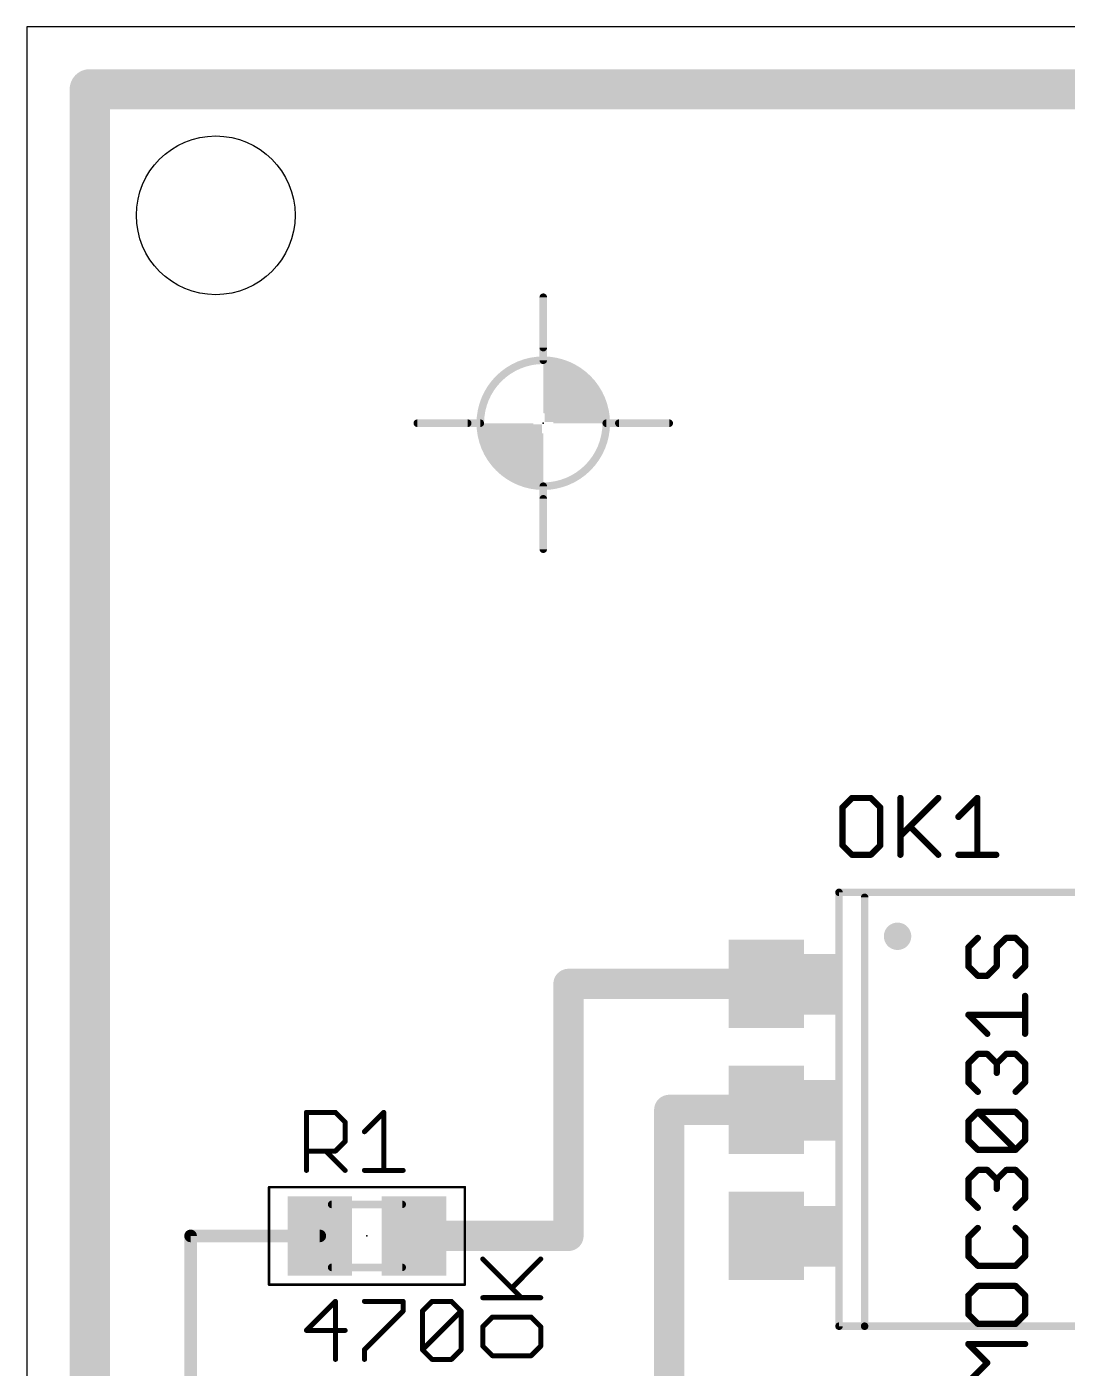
# Model space of a CAD drawing. Extents: x 2.5 to 78.6, y 0 to 52.1.
# Drawn here: x 2.54 to 23.52, y 25.02 to 52.06 of the extents above; entities that cross this region are included whole.
import ezdxf

# ---------------------------------------------------------------- set-up
doc = ezdxf.new("R2010")
doc.units = 0
for name, color, linetype in [('1', 22, 'CONTINUOUS'), ('16', 175, 'CONTINUOUS'), ('20', 7, 'CONTINUOUS'), ('21', 253, 'CONTINUOUS'), ('23', 7, 'CONTINUOUS'), ('25', 253, 'CONTINUOUS'), ('27', 253, 'CONTINUOUS'), ('39', 22, 'CONTINUOUS'), ('49', 253, 'CONTINUOUS'), ('51', 253, 'CONTINUOUS')]:
    doc.layers.add(name, color=color, linetype=linetype)

# ---------------------------------------------------------------- blocks, each defined once
blk = doc.blocks.new('RECT')
blk.add_solid([(-0.5, -0.5), (0.5, -0.5), (-0.5, 0.5), (0.5, 0.5)])

msp = doc.modelspace()

# ---------------------------------------------------------------- linework, layer by layer
at = {"layer": '1'}
for points, const_width in [([(3.81, 50.8), (3.81, 1.27)], 0.8128), ([(76.2, 50.8), (3.81, 50.8)], 0.8128), ([(12.954, 46.609), (12.954, 45.593)], 0.1524), ([(10.414, 44.069), (11.43, 44.069)], 0.1524), ([(15.494, 44.069), (14.478, 44.069)], 0.1524), ([(12.954, 41.529), (12.954, 42.545)], 0.1524), ([(13.462, 27.686), (13.462, 32.766)], 0.6096), ([(13.462, 32.766), (17.453, 32.766)], 0.6096), ([(17.453, 30.226), (15.494, 30.226)], 0.6096), ([(15.494, 30.226), (15.494, 22.528)], 0.6096), ([(10.348, 27.686), (13.462, 27.686)], 0.6096), ([(5.842, 8.255), (5.842, 27.686)], 0.254), ([(5.842, 27.686), (8.448, 27.686)], 0.254)]:
    msp.add_lwpolyline(points, dxfattribs=dict(at, const_width=const_width))
for points, const_width in [([(4.0132, 50.8, 1), (3.6068, 50.8)], 0.4064), ([(3.81, 51.0032, 1), (3.81, 50.5968)], 0.4064), ([(12.9921, 46.609, 1), (12.9159, 46.609)], 0.0762), ([(12.9159, 45.593, 1), (12.9921, 45.593)], 0.0762), ([(12.954, 42.799, 1), (12.954, 45.339, 1), (12.954, 42.799)], 0.1524), ([(13.5382, 44.0944, 0.4142), (12.9794, 44.6532)], 1.1176), ([(12.3698, 44.0436, 0.4142), (12.9286, 43.4848)], 1.1176), ([(10.414, 44.1071, 1), (10.414, 44.0309)], 0.0762), ([(11.43, 44.0309, 1), (11.43, 44.1071)], 0.0762), ([(14.478, 44.1071, 1), (14.478, 44.0309)], 0.0762), ([(15.494, 44.0309, 1), (15.494, 44.1071)], 0.0762), ([(12.9921, 42.545, 1), (12.9159, 42.545)], 0.0762), ([(12.9159, 41.529, 1), (12.9921, 41.529)], 0.0762), ([(13.6144, 32.766, 1), (13.3096, 32.766)], 0.3048), ([(13.462, 32.9184, 1), (13.462, 32.6136)], 0.3048), ([(17.453, 32.6136, 1), (17.453, 32.9184)], 0.3048), ([(15.494, 30.3784, 1), (15.494, 30.0736)], 0.3048), ([(15.6464, 30.226, 1), (15.3416, 30.226)], 0.3048), ([(17.453, 30.0736, 1), (17.453, 30.3784)], 0.3048), ([(10.348, 27.8384, 1), (10.348, 27.5336)], 0.3048), ([(13.462, 27.5336, 1), (13.462, 27.8384)], 0.3048), ([(5.9055, 27.686, 1), (5.7785, 27.686)], 0.127), ([(5.842, 27.7495, 1), (5.842, 27.6225)], 0.127), ([(8.448, 27.6225, 1), (8.448, 27.7495)], 0.127), ([(13.3096, 27.686, 1), (13.6144, 27.686)], 0.3048)]:
    msp.add_lwpolyline(points, format="xyb", dxfattribs=dict(at, const_width=const_width))
at = {"layer": '16', "const_width": 0.1524}
for points in [[(12.954, 46.609), (12.954, 45.593)], [(10.414, 44.069), (11.43, 44.069)], [(15.494, 44.069), (14.478, 44.069)], [(12.954, 41.529), (12.954, 42.545)]]:
    msp.add_lwpolyline(points, dxfattribs=at)
at = {"layer": '16'}
for points, const_width in [([(12.9921, 46.609, 1), (12.9159, 46.609)], 0.0762), ([(12.9159, 45.593, 1), (12.9921, 45.593)], 0.0762), ([(12.954, 42.799, 1), (12.954, 45.339, 1), (12.954, 42.799)], 0.1524), ([(13.5382, 44.0944, 0.4142), (12.9794, 44.6532)], 1.1176), ([(12.3698, 44.0436, 0.4142), (12.9286, 43.4848)], 1.1176), ([(10.414, 44.1071, 1), (10.414, 44.0309)], 0.0762), ([(11.43, 44.0309, 1), (11.43, 44.1071)], 0.0762), ([(14.478, 44.1071, 1), (14.478, 44.0309)], 0.0762), ([(15.494, 44.0309, 1), (15.494, 44.1071)], 0.0762), ([(12.9921, 42.545, 1), (12.9159, 42.545)], 0.0762), ([(12.9159, 41.529, 1), (12.9921, 41.529)], 0.0762)]:
    msp.add_lwpolyline(points, format="xyb", dxfattribs=dict(at, const_width=const_width))
at = {"layer": '20'}
for p, q in [((77.14, 52.06), (2.54, 52.06)), ((2.54, 52.06), (2.54, 0))]:
    msp.add_line(p, q, dxfattribs=at)
msp.add_circle((6.35, 48.26), 1.6, dxfattribs=at)
at = {"layer": '21', "const_width": 0.1524}
for points in [[(18.918, 25.866), (18.918, 34.611)], [(18.918, 34.611), (25.278, 34.611)], [(19.434, 25.866), (19.434, 34.511)], [(19.434, 25.866), (18.918, 25.866)], [(25.278, 25.866), (19.434, 25.866)]]:
    msp.add_lwpolyline(points, dxfattribs=at)
at = {"layer": '21'}
for points, const_width in [([(18.9561, 34.611, 1), (18.8799, 34.611)], 0.0762), ([(18.918, 34.6491, 1), (18.918, 34.5729)], 0.0762), ([(19.4721, 34.511, 1), (19.3959, 34.511)], 0.0762), ([(20.098, 33.5879, 1), (20.098, 33.864, 1), (20.098, 33.5879)], 0.2761), ([(18.918, 25.9041, 1), (18.918, 25.8279)], 0.0762), ([(18.8799, 25.866, 1), (18.9561, 25.866)], 0.0762), ([(19.434, 25.9041, 1), (19.434, 25.8279)], 0.0762), ([(19.3959, 25.866, 1), (19.4721, 25.866)], 0.0762), ([(19.434, 25.8279, 1), (19.434, 25.9041)], 0.0762)]:
    msp.add_lwpolyline(points, format="xyb", dxfattribs=dict(at, const_width=const_width))
at = {"layer": '23'}
for p in [(12.954, 44.069), (22.098, 30.226), (9.398, 27.686)]:
    msp.add_point(p, dxfattribs=at)
at = {"layer": '25'}
for points, const_width in [([(19.1772, 36.5135), (18.9865, 36.3228)], 0.127), ([(19.5585, 36.5135), (19.1772, 36.5135)], 0.127), ([(19.7492, 36.3228), (19.5585, 36.5135)], 0.127), ([(20.1559, 36.5135), (20.1559, 35.3695)], 0.127), ([(20.1559, 35.7508), (20.9185, 36.5135)], 0.127), ([(21.3253, 36.1322), (21.7066, 36.5135)], 0.127), ([(21.7066, 36.5135), (21.7066, 35.3695)], 0.127), ([(18.9865, 36.3228), (18.9865, 35.5602)], 0.127), ([(19.7492, 35.5602), (19.7492, 36.3228)], 0.127), ([(20.3466, 35.9415), (20.9185, 35.3695)], 0.127), ([(18.9865, 35.5602), (19.1772, 35.3695)], 0.127), ([(19.1772, 35.3695), (19.5585, 35.3695)], 0.127), ([(19.5585, 35.3695), (19.7492, 35.5602)], 0.127), ([(21.3253, 35.3695), (22.0879, 35.3695)], 0.127), ([(8.1788, 29.0068), (8.1788, 30.1762)], 0.1016), ([(8.1788, 30.1762), (8.7635, 30.1762)], 0.1016), ([(8.7635, 30.1762), (8.9584, 29.9813)], 0.1016), ([(8.9584, 29.9813), (8.9584, 29.5915)], 0.1016), ([(9.3482, 29.7864), (9.738, 30.1762)], 0.1016), ([(9.738, 30.1762), (9.738, 29.0068)], 0.1016), ([(8.9584, 29.5915), (8.7635, 29.3966)], 0.1016), ([(8.7635, 29.3966), (8.1788, 29.3966)], 0.1016), ([(8.5686, 29.3966), (8.9584, 29.0068)], 0.1016), ([(9.3482, 29.0068), (10.1278, 29.0068)], 0.1016), ([(12.5134, 26.4404), (11.7338, 27.22)], 0.1016), ([(12.3185, 26.6353), (12.9032, 27.22)], 0.1016), ([(11.7338, 26.4404), (12.9032, 26.4404)], 0.1016), ([(11.9287, 26.0506), (11.7338, 25.8557)], 0.1016), ([(12.7083, 26.0506), (11.9287, 26.0506)], 0.1016), ([(12.9032, 25.8557), (12.7083, 26.0506)], 0.1016), ([(11.7338, 25.8557), (11.7338, 25.4659)], 0.1016), ([(12.9032, 25.4659), (12.9032, 25.8557)], 0.1016), ([(11.7338, 25.4659), (11.9287, 25.271)], 0.1016), ([(12.7083, 25.271), (12.9032, 25.4659)], 0.1016), ([(11.9287, 25.271), (12.7083, 25.271)], 0.1016)]:
    msp.add_lwpolyline(points, dxfattribs=dict(at, const_width=const_width))
for points, const_width in [([(19.1772, 36.5452, 1), (19.1772, 36.4817)], 0.0635), ([(19.1996, 36.491, 1), (19.1547, 36.5359)], 0.0635), ([(19.5809, 36.5359, 1), (19.536, 36.491)], 0.0635), ([(19.5585, 36.4817, 1), (19.5585, 36.5452)], 0.0635), ([(20.1876, 36.5135, 1), (20.1241, 36.5135)], 0.0635), ([(20.941, 36.491, 1), (20.8961, 36.5359)], 0.0635), ([(21.7384, 36.5135, 1), (21.6749, 36.5135)], 0.0635), ([(21.7291, 36.491, 1), (21.6842, 36.5359)], 0.0635), ([(19.0182, 36.3228, 1), (18.9548, 36.3228)], 0.0635), ([(18.964, 36.3453, 1), (19.009, 36.3004)], 0.0635), ([(19.7809, 36.3228, 1), (19.7174, 36.3228)], 0.0635), ([(19.7267, 36.3004, 1), (19.7716, 36.3453)], 0.0635), ([(20.369, 35.9639, 1), (20.3241, 35.919)], 0.0635), ([(21.3028, 36.1546, 1), (21.3477, 36.1097)], 0.0635), ([(20.1334, 35.7733, 1), (20.1783, 35.7284)], 0.0635), ([(19.009, 35.5826, 1), (18.964, 35.5377)], 0.0635), ([(18.9548, 35.5602, 1), (19.0182, 35.5602)], 0.0635), ([(19.1772, 35.4013, 1), (19.1772, 35.3377)], 0.0635), ([(19.1547, 35.347, 1), (19.1996, 35.392)], 0.0635), ([(19.536, 35.392, 1), (19.5809, 35.347)], 0.0635), ([(19.5585, 35.3377, 1), (19.5585, 35.4013)], 0.0635), ([(19.7174, 35.5602, 1), (19.7809, 35.5602)], 0.0635), ([(19.7716, 35.5377, 1), (19.7267, 35.5826)], 0.0635), ([(20.8961, 35.347, 1), (20.941, 35.392)], 0.0635), ([(21.3253, 35.4013, 1), (21.3253, 35.3377)], 0.0635), ([(22.0879, 35.3377, 1), (22.0879, 35.4013)], 0.0635), ([(20.1241, 35.3695, 1), (20.1876, 35.3695)], 0.0635), ([(21.6749, 35.3695, 1), (21.7384, 35.3695)], 0.0635), ([(8.2042, 30.1762, 1), (8.1534, 30.1762)], 0.0508), ([(8.1788, 30.2016, 1), (8.1788, 30.1508)], 0.0508), ([(8.7815, 30.1942, 1), (8.7455, 30.1582)], 0.0508), ([(8.7635, 30.1508, 1), (8.7635, 30.2016)], 0.0508), ([(8.9838, 29.9813, 1), (8.933, 29.9813)], 0.0508), ([(8.9404, 29.9633, 1), (8.9764, 29.9993)], 0.0508), ([(9.7634, 30.1762, 1), (9.7126, 30.1762)], 0.0508), ([(9.756, 30.1582, 1), (9.72, 30.1942)], 0.0508), ([(9.3302, 29.8044, 1), (9.3662, 29.7684)], 0.0508), ([(8.933, 29.5915, 1), (8.9838, 29.5915)], 0.0508), ([(8.9764, 29.5735, 1), (8.9404, 29.6095)], 0.0508), ([(8.1788, 29.422, 1), (8.1788, 29.3712)], 0.0508), ([(8.5866, 29.4146, 1), (8.5506, 29.3786)], 0.0508), ([(8.7455, 29.4146, 1), (8.7815, 29.3786)], 0.0508), ([(8.7635, 29.3712, 1), (8.7635, 29.422)], 0.0508), ([(8.1534, 29.0068, 1), (8.2042, 29.0068)], 0.0508), ([(8.9404, 28.9888, 1), (8.9764, 29.0248)], 0.0508), ([(9.3482, 29.0322, 1), (9.3482, 28.9814)], 0.0508), ([(9.7126, 29.0068, 1), (9.7634, 29.0068)], 0.0508), ([(10.1278, 28.9814, 1), (10.1278, 29.0322)], 0.0508), ([(11.7518, 27.2379, 1), (11.7158, 27.202)], 0.0508), ([(12.9212, 27.202, 1), (12.8852, 27.2379)], 0.0508), ([(12.3005, 26.6532, 1), (12.3365, 26.6173)], 0.0508), ([(11.7338, 26.4658, 1), (11.7338, 26.415)], 0.0508), ([(12.4954, 26.4224, 1), (12.5314, 26.4583)], 0.0508), ([(12.9032, 26.415, 1), (12.9032, 26.4658)], 0.0508), ([(11.9287, 26.076, 1), (11.9287, 26.0252)], 0.0508), ([(11.9467, 26.0326, 1), (11.9107, 26.0685)], 0.0508), ([(12.7263, 26.0685, 1), (12.6903, 26.0326)], 0.0508), ([(12.7083, 26.0252, 1), (12.7083, 26.076)], 0.0508), ([(11.7592, 25.8557, 1), (11.7084, 25.8557)], 0.0508), ([(11.7158, 25.8736, 1), (11.7518, 25.8377)], 0.0508), ([(12.9286, 25.8557, 1), (12.8778, 25.8557)], 0.0508), ([(12.8852, 25.8377, 1), (12.9212, 25.8736)], 0.0508), ([(11.7518, 25.4838, 1), (11.7158, 25.4479)], 0.0508), ([(11.7084, 25.4659, 1), (11.7592, 25.4659)], 0.0508), ([(12.8778, 25.4659, 1), (12.9286, 25.4659)], 0.0508), ([(12.9212, 25.4479, 1), (12.8852, 25.4838)], 0.0508), ([(11.9287, 25.2964, 1), (11.9287, 25.2456)], 0.0508), ([(11.9107, 25.253, 1), (11.9467, 25.2889)], 0.0508), ([(12.6903, 25.2889, 1), (12.7263, 25.253)], 0.0508), ([(12.7083, 25.2456, 1), (12.7083, 25.2964)], 0.0508)]:
    msp.add_lwpolyline(points, format="xyb", dxfattribs=dict(at, const_width=const_width))
at = {"layer": '27'}
for points, const_width in [([(21.7162, 33.6927), (21.5255, 33.5021)], 0.127), ([(21.5255, 33.5021), (21.5255, 33.1207)], 0.127), ([(22.0975, 33.5021), (22.2882, 33.6927)], 0.127), ([(22.0975, 33.1207), (22.0975, 33.5021)], 0.127), ([(22.2882, 33.6927), (22.4788, 33.6927)], 0.127), ([(22.4788, 33.6927), (22.6695, 33.5021)], 0.127), ([(22.6695, 33.5021), (22.6695, 33.1207)], 0.127), ([(21.5255, 33.1207), (21.7162, 32.9301)], 0.127), ([(21.7162, 32.9301), (21.9069, 32.9301)], 0.127), ([(21.9069, 32.9301), (22.0975, 33.1207)], 0.127), ([(22.6695, 33.1207), (22.4788, 32.9301)], 0.127), ([(22.6695, 31.7607), (22.6695, 32.5233)], 0.127), ([(21.9069, 31.7607), (21.5255, 32.142)], 0.127), ([(21.5255, 32.142), (22.6695, 32.142)], 0.127), ([(21.5255, 31.1633), (21.7162, 31.3539)], 0.127), ([(21.7162, 31.3539), (21.9069, 31.3539)], 0.127), ([(21.9069, 31.3539), (22.0975, 31.1633)], 0.127), ([(22.0975, 31.1633), (22.2882, 31.3539)], 0.127), ([(22.2882, 31.3539), (22.4788, 31.3539)], 0.127), ([(22.4788, 31.3539), (22.6695, 31.1633)], 0.127), ([(21.5255, 30.782), (21.5255, 31.1633)], 0.127), ([(22.0975, 31.1633), (22.0975, 30.9726)], 0.127), ([(22.6695, 31.1633), (22.6695, 30.782)], 0.127), ([(21.7162, 30.5913), (21.5255, 30.782)], 0.127), ([(22.6695, 30.782), (22.4788, 30.5913)], 0.127), ([(21.5255, 29.9939), (21.7162, 30.1845)], 0.127), ([(21.5255, 29.6126), (21.5255, 29.9939)], 0.127), ([(21.7162, 30.1845), (22.4788, 30.1845)], 0.127), ([(22.4788, 29.4219), (21.7162, 30.1845)], 0.127), ([(22.4788, 30.1845), (22.6695, 29.9939)], 0.127), ([(22.6695, 29.9939), (22.6695, 29.6126)], 0.127), ([(21.7162, 29.4219), (21.5255, 29.6126)], 0.127), ([(22.4788, 29.4219), (21.7162, 29.4219)], 0.127), ([(22.6695, 29.6126), (22.4788, 29.4219)], 0.127), ([(21.5255, 28.8245), (21.7162, 29.0151)], 0.127), ([(21.7162, 29.0151), (21.9069, 29.0151)], 0.127), ([(21.9069, 29.0151), (22.0975, 28.8245)], 0.127), ([(22.0975, 28.8245), (22.2882, 29.0151)], 0.127), ([(22.2882, 29.0151), (22.4788, 29.0151)], 0.127), ([(22.4788, 29.0151), (22.6695, 28.8245)], 0.127), ([(21.5255, 28.4432), (21.5255, 28.8245)], 0.127), ([(22.0975, 28.8245), (22.0975, 28.6338)], 0.127), ([(22.6695, 28.8245), (22.6695, 28.4432)], 0.127), ([(21.7162, 28.2525), (21.5255, 28.4432)], 0.127), ([(22.6695, 28.4432), (22.4788, 28.2525)], 0.127), ([(21.7162, 27.8458), (21.5255, 27.6551)], 0.127), ([(22.6695, 27.6551), (22.4788, 27.8458)], 0.127), ([(21.5255, 27.6551), (21.5255, 27.2738)], 0.127), ([(22.6695, 27.2738), (22.6695, 27.6551)], 0.127), ([(21.5255, 27.2738), (21.7162, 27.0831)], 0.127), ([(22.4788, 27.0831), (22.6695, 27.2738)], 0.127), ([(21.7162, 27.0831), (22.4788, 27.0831)], 0.127), ([(21.7162, 26.6764), (21.5255, 26.4857)], 0.127), ([(21.5255, 26.4857), (21.5255, 26.1044)], 0.127), ([(22.4788, 26.6764), (21.7162, 26.6764)], 0.127), ([(22.6695, 26.4857), (22.4788, 26.6764)], 0.127), ([(22.6695, 26.1044), (22.6695, 26.4857)], 0.127), ([(8.7635, 26.3662), (8.1788, 25.7815)], 0.1016), ([(8.7635, 25.1968), (8.7635, 26.3662)], 0.1016), ([(9.3482, 26.3662), (10.1278, 26.3662)], 0.1016), ([(10.1278, 26.3662), (10.1278, 26.1713)], 0.1016), ([(10.5176, 26.1713), (10.7125, 26.3662)], 0.1016), ([(10.7125, 26.3662), (11.1023, 26.3662)], 0.1016), ([(11.1023, 26.3662), (11.2972, 26.1713)], 0.1016), ([(10.1278, 26.1713), (9.3482, 25.3917)], 0.1016), ([(10.5176, 25.3917), (10.5176, 26.1713)], 0.1016), ([(10.5176, 25.3917), (11.2972, 26.1713)], 0.1016), ([(11.2972, 26.1713), (11.2972, 25.3917)], 0.1016), ([(21.5255, 26.1044), (21.7162, 25.9137)], 0.127), ([(21.7162, 25.9137), (22.4788, 25.9137)], 0.127), ([(22.4788, 25.9137), (22.6695, 26.1044)], 0.127), ([(8.1788, 25.7815), (8.9584, 25.7815)], 0.1016), ([(9.3482, 25.3917), (9.3482, 25.1968)], 0.1016), ([(10.7125, 25.1968), (10.5176, 25.3917)], 0.1016), ([(11.2972, 25.3917), (11.1023, 25.1968)], 0.1016), ([(21.9069, 25.1256), (21.5255, 25.507)], 0.127), ([(21.5255, 25.507), (22.6695, 25.507)], 0.127), ([(11.1023, 25.1968), (10.7125, 25.1968)], 0.1016), ([(21.5255, 24.7443), (21.9069, 25.1256)], 0.127)]:
    msp.add_lwpolyline(points, dxfattribs=dict(at, const_width=const_width))
for points, const_width in [([(21.5573, 33.5021, 1), (21.4938, 33.5021)], 0.0635), ([(21.5031, 33.5245, 1), (21.548, 33.4796)], 0.0635), ([(21.7386, 33.6703, 1), (21.6937, 33.7152)], 0.0635), ([(22.1293, 33.5021, 1), (22.0658, 33.5021)], 0.0635), ([(22.0751, 33.5245, 1), (22.12, 33.4796)], 0.0635), ([(22.2882, 33.7245, 1), (22.2882, 33.661)], 0.0635), ([(22.3106, 33.6703, 1), (22.2657, 33.7152)], 0.0635), ([(22.5013, 33.7152, 1), (22.4564, 33.6703)], 0.0635), ([(22.4788, 33.661, 1), (22.4788, 33.7245)], 0.0635), ([(22.7012, 33.5021, 1), (22.6378, 33.5021)], 0.0635), ([(22.647, 33.4796, 1), (22.692, 33.5245)], 0.0635), ([(21.548, 33.1432, 1), (21.5031, 33.0983)], 0.0635), ([(21.4938, 33.1207, 1), (21.5573, 33.1207)], 0.0635), ([(21.7162, 32.9618, 1), (21.7162, 32.8983)], 0.0635), ([(21.9069, 32.8983, 1), (21.9069, 32.9618)], 0.0635), ([(22.0658, 33.1207, 1), (22.1293, 33.1207)], 0.0635), ([(22.12, 33.0983, 1), (22.0751, 33.1432)], 0.0635), ([(22.6378, 33.1207, 1), (22.7012, 33.1207)], 0.0635), ([(22.692, 33.0983, 1), (22.647, 33.1432)], 0.0635), ([(21.6937, 32.9076, 1), (21.7386, 32.9525)], 0.0635), ([(21.8844, 32.9525, 1), (21.9293, 32.9076)], 0.0635), ([(22.4564, 32.9525, 1), (22.5013, 32.9076)], 0.0635), ([(22.7012, 32.5233, 1), (22.6378, 32.5233)], 0.0635), ([(21.5255, 32.1738, 1), (21.5255, 32.1103)], 0.0635), ([(21.548, 32.1645, 1), (21.5031, 32.1196)], 0.0635), ([(22.6695, 32.1103, 1), (22.6695, 32.1738)], 0.0635), ([(21.8844, 31.7382, 1), (21.9293, 31.7831)], 0.0635), ([(22.6378, 31.7607, 1), (22.7012, 31.7607)], 0.0635), ([(21.7162, 31.3857, 1), (21.7162, 31.3222)], 0.0635), ([(21.7386, 31.3315, 1), (21.6937, 31.3764)], 0.0635), ([(21.9293, 31.3764, 1), (21.8844, 31.3315)], 0.0635), ([(21.9069, 31.3222, 1), (21.9069, 31.3857)], 0.0635), ([(22.2882, 31.3857, 1), (22.2882, 31.3222)], 0.0635), ([(22.3106, 31.3315, 1), (22.2657, 31.3764)], 0.0635), ([(22.5013, 31.3764, 1), (22.4564, 31.3315)], 0.0635), ([(22.4788, 31.3222, 1), (22.4788, 31.3857)], 0.0635), ([(21.5573, 31.1633, 1), (21.4938, 31.1633)], 0.0635), ([(21.5031, 31.1857, 1), (21.548, 31.1408)], 0.0635), ([(22.1293, 31.1633, 1), (22.0658, 31.1633)], 0.0635), ([(22.0751, 31.1857, 1), (22.12, 31.1408)], 0.0635), ([(22.0751, 31.1408, 1), (22.12, 31.1857)], 0.0635), ([(22.7012, 31.1633, 1), (22.6378, 31.1633)], 0.0635), ([(22.647, 31.1408, 1), (22.692, 31.1857)], 0.0635), ([(21.548, 30.8044, 1), (21.5031, 30.7595)], 0.0635), ([(22.0658, 30.9726, 1), (22.1293, 30.9726)], 0.0635), ([(22.692, 30.7595, 1), (22.647, 30.8044)], 0.0635), ([(21.4938, 30.782, 1), (21.5573, 30.782)], 0.0635), ([(21.6937, 30.5688, 1), (21.7386, 30.6137)], 0.0635), ([(22.4564, 30.6137, 1), (22.5013, 30.5688)], 0.0635), ([(22.6378, 30.782, 1), (22.7012, 30.782)], 0.0635), ([(21.5573, 29.9939, 1), (21.4938, 29.9939)], 0.0635), ([(21.5031, 30.0163, 1), (21.548, 29.9714)], 0.0635), ([(21.7162, 30.2163, 1), (21.7162, 30.1528)], 0.0635), ([(21.7386, 30.207, 1), (21.6937, 30.1621)], 0.0635), ([(21.7386, 30.1621, 1), (21.6937, 30.207)], 0.0635), ([(22.5013, 30.207, 1), (22.4564, 30.1621)], 0.0635), ([(22.4788, 30.1528, 1), (22.4788, 30.2163)], 0.0635), ([(22.7012, 29.9939, 1), (22.6378, 29.9939)], 0.0635), ([(22.647, 29.9714, 1), (22.692, 30.0163)], 0.0635), ([(21.548, 29.635, 1), (21.5031, 29.5901)], 0.0635), ([(21.4938, 29.6126, 1), (21.5573, 29.6126)], 0.0635), ([(21.7162, 29.4536, 1), (21.7162, 29.3901)], 0.0635), ([(21.6937, 29.3994, 1), (21.7386, 29.4443)], 0.0635), ([(22.4564, 29.4443, 1), (22.5013, 29.3994)], 0.0635), ([(22.4564, 29.3994, 1), (22.5013, 29.4443)], 0.0635), ([(22.4788, 29.3901, 1), (22.4788, 29.4536)], 0.0635), ([(22.6378, 29.6126, 1), (22.7012, 29.6126)], 0.0635), ([(22.692, 29.5901, 1), (22.647, 29.635)], 0.0635), ([(21.7162, 29.0469, 1), (21.7162, 28.9834)], 0.0635), ([(21.7386, 28.9927, 1), (21.6937, 29.0376)], 0.0635), ([(21.9293, 29.0376, 1), (21.8844, 28.9927)], 0.0635), ([(21.9069, 28.9834, 1), (21.9069, 29.0469)], 0.0635), ([(22.2882, 29.0469, 1), (22.2882, 28.9834)], 0.0635), ([(22.3106, 28.9927, 1), (22.2657, 29.0376)], 0.0635), ([(22.5013, 29.0376, 1), (22.4564, 28.9927)], 0.0635), ([(22.4788, 28.9834, 1), (22.4788, 29.0469)], 0.0635), ([(21.5573, 28.8245, 1), (21.4938, 28.8245)], 0.0635), ([(21.5031, 28.8469, 1), (21.548, 28.802)], 0.0635), ([(22.1293, 28.8245, 1), (22.0658, 28.8245)], 0.0635), ([(22.0658, 28.6338, 1), (22.1293, 28.6338)], 0.0635), ([(22.0751, 28.8469, 1), (22.12, 28.802)], 0.0635), ([(22.0751, 28.802, 1), (22.12, 28.8469)], 0.0635), ([(22.7012, 28.8245, 1), (22.6378, 28.8245)], 0.0635), ([(22.647, 28.802, 1), (22.692, 28.8469)], 0.0635), ([(21.548, 28.4656, 1), (21.5031, 28.4207)], 0.0635), ([(21.4938, 28.4432, 1), (21.5573, 28.4432)], 0.0635), ([(22.6378, 28.4432, 1), (22.7012, 28.4432)], 0.0635), ([(22.692, 28.4207, 1), (22.647, 28.4656)], 0.0635), ([(21.6937, 28.23, 1), (21.7386, 28.2749)], 0.0635), ([(22.4564, 28.2749, 1), (22.5013, 28.23)], 0.0635), ([(21.7386, 27.8233, 1), (21.6937, 27.8682)], 0.0635), ([(22.5013, 27.8682, 1), (22.4564, 27.8233)], 0.0635), ([(21.5573, 27.6551, 1), (21.4938, 27.6551)], 0.0635), ([(21.5031, 27.6775, 1), (21.548, 27.6326)], 0.0635), ([(22.7012, 27.6551, 1), (22.6378, 27.6551)], 0.0635), ([(22.647, 27.6326, 1), (22.692, 27.6775)], 0.0635), ([(21.548, 27.2962, 1), (21.5031, 27.2513)], 0.0635), ([(22.692, 27.2513, 1), (22.647, 27.2962)], 0.0635), ([(21.4938, 27.2738, 1), (21.5573, 27.2738)], 0.0635), ([(21.7162, 27.1149, 1), (21.7162, 27.0514)], 0.0635), ([(21.6937, 27.0606, 1), (21.7386, 27.1056)], 0.0635), ([(22.4564, 27.1056, 1), (22.5013, 27.0606)], 0.0635), ([(22.4788, 27.0514, 1), (22.4788, 27.1149)], 0.0635), ([(22.6378, 27.2738, 1), (22.7012, 27.2738)], 0.0635), ([(21.5573, 26.4857, 1), (21.4938, 26.4857)], 0.0635), ([(21.5031, 26.5081, 1), (21.548, 26.4632)], 0.0635), ([(21.7162, 26.7081, 1), (21.7162, 26.6446)], 0.0635), ([(21.7386, 26.6539, 1), (21.6937, 26.6988)], 0.0635), ([(22.5013, 26.6988, 1), (22.4564, 26.6539)], 0.0635), ([(22.4788, 26.6446, 1), (22.4788, 26.7081)], 0.0635), ([(22.7012, 26.4857, 1), (22.6378, 26.4857)], 0.0635), ([(22.647, 26.4632, 1), (22.692, 26.5081)], 0.0635), ([(8.7889, 26.3662, 1), (8.7381, 26.3662)], 0.0508), ([(8.7815, 26.3482, 1), (8.7455, 26.3842)], 0.0508), ([(9.3482, 26.3916, 1), (9.3482, 26.3408)], 0.0508), ([(10.1532, 26.3662, 1), (10.1024, 26.3662)], 0.0508), ([(10.1278, 26.3408, 1), (10.1278, 26.3916)], 0.0508), ([(10.7125, 26.3916, 1), (10.7125, 26.3408)], 0.0508), ([(10.7305, 26.3482, 1), (10.6945, 26.3842)], 0.0508), ([(11.1203, 26.3842, 1), (11.0843, 26.3482)], 0.0508), ([(11.1023, 26.3408, 1), (11.1023, 26.3916)], 0.0508), ([(10.1024, 26.1713, 1), (10.1532, 26.1713)], 0.0508), ([(10.1458, 26.1533, 1), (10.1098, 26.1893)], 0.0508), ([(10.4996, 26.1893, 1), (10.5356, 26.1533)], 0.0508), ([(10.543, 26.1713, 1), (10.4922, 26.1713)], 0.0508), ([(11.3226, 26.1713, 1), (11.2718, 26.1713)], 0.0508), ([(11.3152, 26.1533, 1), (11.2792, 26.1893)], 0.0508), ([(11.2792, 26.1533, 1), (11.3152, 26.1893)], 0.0508), ([(21.548, 26.1268, 1), (21.5031, 26.0819)], 0.0635), ([(21.4938, 26.1044, 1), (21.5573, 26.1044)], 0.0635), ([(21.7162, 25.9455, 1), (21.7162, 25.882)], 0.0635), ([(21.6937, 25.8913, 1), (21.7386, 25.9362)], 0.0635), ([(22.4564, 25.9362, 1), (22.5013, 25.8913)], 0.0635), ([(22.4788, 25.882, 1), (22.4788, 25.9455)], 0.0635), ([(22.6378, 26.1044, 1), (22.7012, 26.1044)], 0.0635), ([(22.692, 26.0819, 1), (22.647, 26.1268)], 0.0635), ([(8.1608, 25.7995, 1), (8.1968, 25.7635)], 0.0508), ([(8.1788, 25.8069, 1), (8.1788, 25.7561)], 0.0508), ([(8.9584, 25.7561, 1), (8.9584, 25.8069)], 0.0508), ([(9.3302, 25.4097, 1), (9.3662, 25.3737)], 0.0508), ([(9.3736, 25.3917, 1), (9.3228, 25.3917)], 0.0508), ([(10.5356, 25.4097, 1), (10.4996, 25.3737)], 0.0508), ([(10.4996, 25.4097, 1), (10.5356, 25.3737)], 0.0508), ([(11.3152, 25.3737, 1), (11.2792, 25.4097)], 0.0508), ([(21.5255, 25.5387, 1), (21.5255, 25.4752)], 0.0635), ([(21.548, 25.5294, 1), (21.5031, 25.4845)], 0.0635), ([(22.6695, 25.4752, 1), (22.6695, 25.5387)], 0.0635), ([(8.7381, 25.1968, 1), (8.7889, 25.1968)], 0.0508), ([(9.3228, 25.1968, 1), (9.3736, 25.1968)], 0.0508), ([(10.4922, 25.3917, 1), (10.543, 25.3917)], 0.0508), ([(10.7125, 25.2222, 1), (10.7125, 25.1714)], 0.0508), ([(10.6945, 25.1788, 1), (10.7305, 25.2148)], 0.0508), ([(11.0843, 25.2148, 1), (11.1203, 25.1788)], 0.0508), ([(11.1023, 25.1714, 1), (11.1023, 25.2222)], 0.0508), ([(11.2718, 25.3917, 1), (11.3226, 25.3917)], 0.0508), ([(21.9293, 25.1032, 1), (21.8844, 25.1481)], 0.0635), ([(21.8844, 25.1032, 1), (21.9293, 25.1481)], 0.0635)]:
    msp.add_lwpolyline(points, format="xyb", dxfattribs=dict(at, const_width=const_width))
at = {"layer": '39', "const_width": 0.0508}
for points in [[(7.425, 28.669), (11.371, 28.669)], [(7.425, 26.703), (7.425, 28.669)], [(11.371, 28.669), (11.371, 26.703)], [(11.371, 26.703), (7.425, 26.703)]]:
    msp.add_lwpolyline(points, dxfattribs=at)
at = {"layer": '39', "const_width": 0.0254}
for points in [[(7.425, 28.6817, 1), (7.425, 28.6563)], [(7.4377, 28.669, 1), (7.4123, 28.669)], [(11.3837, 28.669, 1), (11.3583, 28.669)], [(11.371, 28.6563, 1), (11.371, 28.6817)], [(7.425, 26.7157, 1), (7.425, 26.6903)], [(7.4123, 26.703, 1), (7.4377, 26.703)], [(11.3583, 26.703, 1), (11.3837, 26.703)], [(11.371, 26.6903, 1), (11.371, 26.7157)]]:
    msp.add_lwpolyline(points, format="xyb", dxfattribs=at)
at = {"layer": '49', "const_width": 0.1524}
for points in [[(12.954, 46.609), (12.954, 45.339)], [(10.414, 44.069), (11.684, 44.069)], [(15.494, 44.069), (14.224, 44.069)], [(12.954, 41.529), (12.954, 42.799)]]:
    msp.add_lwpolyline(points, dxfattribs=at)
at = {"layer": '49'}
for points, const_width in [([(12.9921, 46.609, 1), (12.9159, 46.609)], 0.0762), ([(12.954, 42.799, 1), (12.954, 45.339, 1), (12.954, 42.799)], 0.1524), ([(12.954, 42.799, 1), (12.954, 45.339, 1), (12.954, 42.799)], 0.1524), ([(13.462, 44.069, 0.4142), (12.954, 44.577)], 1.4224), ([(13.462, 44.069, 0.4142), (12.954, 44.577)], 1.4224), ([(12.9159, 45.339, 1), (12.9921, 45.339)], 0.0762), ([(12.446, 44.069, 0.4142), (12.954, 43.561)], 1.4224), ([(12.446, 44.069, 0.4142), (12.954, 43.561)], 1.4224), ([(10.414, 44.1071, 1), (10.414, 44.0309)], 0.0762), ([(11.684, 44.0309, 1), (11.684, 44.1071)], 0.0762), ([(14.224, 44.1071, 1), (14.224, 44.0309)], 0.0762), ([(15.494, 44.0309, 1), (15.494, 44.1071)], 0.0762), ([(12.9921, 42.799, 1), (12.9159, 42.799)], 0.0762), ([(12.9159, 41.529, 1), (12.9921, 41.529)], 0.0762)]:
    msp.add_lwpolyline(points, format="xyb", dxfattribs=dict(at, const_width=const_width))
at = {"layer": '51', "const_width": 0.1524}
for points in [[(10.1092, 28.321), (8.6868, 28.321)], [(10.1092, 27.051), (8.6868, 27.051)]]:
    msp.add_lwpolyline(points, dxfattribs=at)
at = {"layer": '51', "const_width": 0.0762}
for points in [[(8.6868, 28.3591, 1), (8.6868, 28.2829)], [(10.1092, 28.2829, 1), (10.1092, 28.3591)], [(8.6868, 27.0891, 1), (8.6868, 27.0129)], [(10.1092, 27.0129, 1), (10.1092, 27.0891)]]:
    msp.add_lwpolyline(points, format="xyb", dxfattribs=at)

# ---------------------------------------------------------------- block references
at = {"layer": '1', "xscale": 1.78, "yscale": 1.52, "rotation": 270}
for p in [(17.453, 32.766), (17.453, 30.226), (17.453, 27.686)]:
    msp.add_blockref('RECT', p, dxfattribs=at)
at = {"layer": '1', "xscale": 1.3, "yscale": 1.6}
for p in [(8.448, 27.686), (10.348, 27.686)]:
    msp.add_blockref('RECT', p, dxfattribs=at)
at = {"layer": '51', "xscale": 1.225, "yscale": 1.75, "rotation": 270}
for p in [(18.023, 32.7585), (18.023, 30.2185), (18.023, 27.6785)]:
    msp.add_blockref('RECT', p, dxfattribs=at)
at = {"layer": '51', "xscale": 0.3556, "yscale": 1.4224}
for p in [(8.5344, 27.686), (10.2616, 27.686)]:
    msp.add_blockref('RECT', p, dxfattribs=at)

doc.saveas('drawing.dxf')
